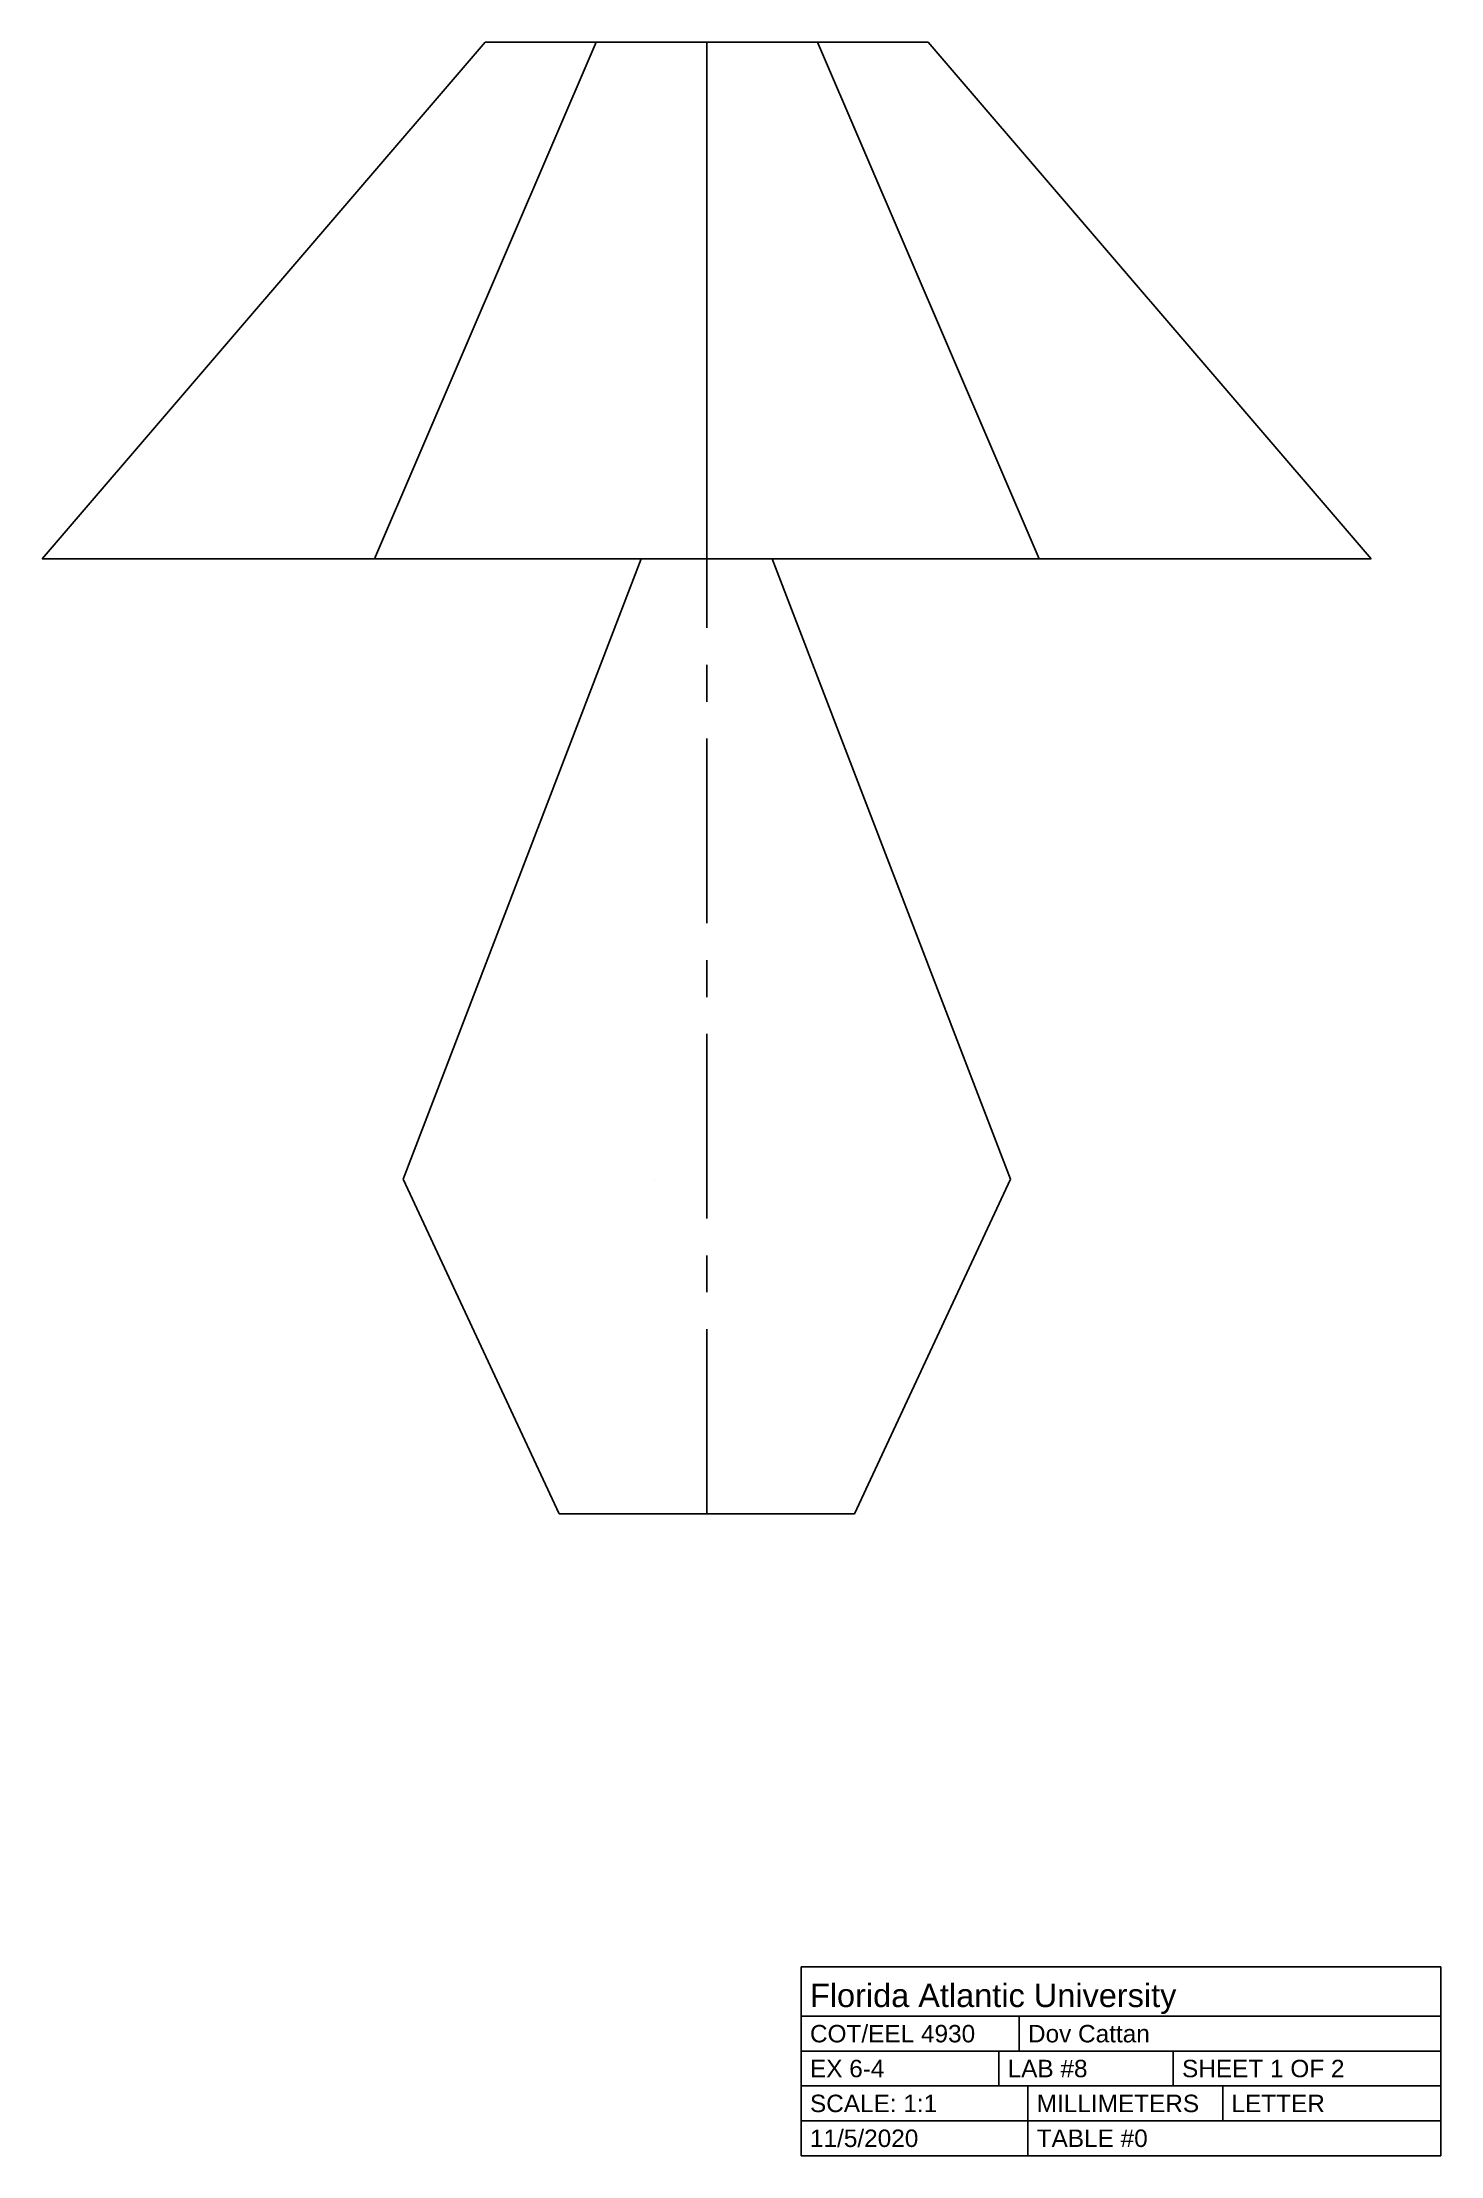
# Model space of a CAD drawing. Header units: inches. Extents: x 17.9 to 36.8, y 10.4 to 39.
import ezdxf

# ---------------------------------------------------------------- set-up
doc = ezdxf.new("R2010")
doc.units = ezdxf.units.IN
doc.header["$MEASUREMENT"] = 0
doc.linetypes.add('CENTERX2', pattern=[4, 2.5, -0.5, 0.5, -0.5])
doc.styles.get("Standard").update_dxf_attribs({"font": 'arial.ttf'})

# ---------------------------------------------------------------- blocks, each defined once
blk = doc.blocks.new('Stand')
for p, q in [((-6.664, -10.81), (-3.438, -2.408)), ((-2.551, -2.408), (-3.438, -2.408)), ((-2.551, -2.408), (-1.663, -2.408)), ((1.562, -10.81), (-1.663, -2.408)), ((-4.551, -15.342), (-6.664, -10.81)), ((-3.258, -10.81), (-3.258, -10.81)), ((-0.551, -15.342), (1.562, -10.81)), ((-4.551, -15.342), (-2.551, -15.342)), ((-0.551, -15.342), (-2.551, -15.342))]:
    blk.add_line(p, q)
at = {"linetype": 'CENTERX2'}
blk.add_line((-2.551, -15.342), (-2.551, -2.408), dxfattribs=at)
blk = doc.blocks.new('Title Block')
for p, q in [((-220, 65), (-220, 0)), ((0, 65), (-220, 65)), ((0, 0), (0, 65)), ((0, 48), (-220, 48)), ((-145, 36), (-145, 48)), ((0, 36), (-220, 36)), ((-220, 36), (-220, 24)), ((-152, 24), (-152, 36)), ((-92, 24), (-92, 36)), ((-220, 24), (0, 24)), ((-142, 0), (-142, 24)), ((-75, 24), (-75, 12)), ((0, 24), (0, 12)), ((0, 12), (-220, 12)), ((-220, 0), (0, 0))]:
    blk.add_line(p, q)
for tag, p, height in [('COMPANY/NAME', (-217, 51.15), 8), ('SECTION_NO', (-217, 39), 6), ('NAME', (-142, 39), 6), ('EX-NO', (-217, 27), 6), ('HW-LAB-#', (-149, 27), 6), ('SHEET-NO', (-89, 27), 6), ('SCALE', (-217, 15), 6), ('UNITS', (-139, 15), 6), ('PAPER', (-72, 15), 6), ('DATE', (-217, 3), 6), ('TABLE-NO', (-139, 3), 6)]:
    blk.add_attdef(tag, p, '', height=height)

msp = doc.modelspace()

# ---------------------------------------------------------------- linework, layer by layer
for p, q in [((17.854, 32.016), (23.854, 39.016)), ((22.354, 32.016), (25.354, 39.016)), ((23.854, 39.016), (29.854, 39.016)), ((26.854, 32.016), (26.854, 39.016)), ((31.354, 32.016), (28.354, 39.016)), ((29.854, 39.016), (35.854, 32.016)), ((17.854, 32.016), (35.854, 32.016))]:
    msp.add_line(p, q)

# ---------------------------------------------------------------- block references
msp.add_blockref('Stand', (29.404, 34.424))
at = {"xscale": 0.03937007874015748, "yscale": 0.03937007874015748, "zscale": 0.03937007874015748}
msp.add_blockref('Title Block', (36.795, 10.385), dxfattribs=at).add_auto_attribs({'TABLE-NO': 'TABLE #0', 'DATE': '11/5/2020', 'PAPER': 'LETTER', 'UNITS': 'MILLIMETERS', 'SCALE': 'SCALE: 1:1', 'SHEET-NO': 'SHEET 1 OF 2', 'HW-LAB-#': 'LAB #8', 'EX-NO': 'EX 6-4', 'NAME': 'Dov Cattan', 'SECTION_NO': 'COT/EEL 4930', 'COMPANY/NAME': 'Florida Atlantic University'})

doc.saveas('drawing.dxf')
